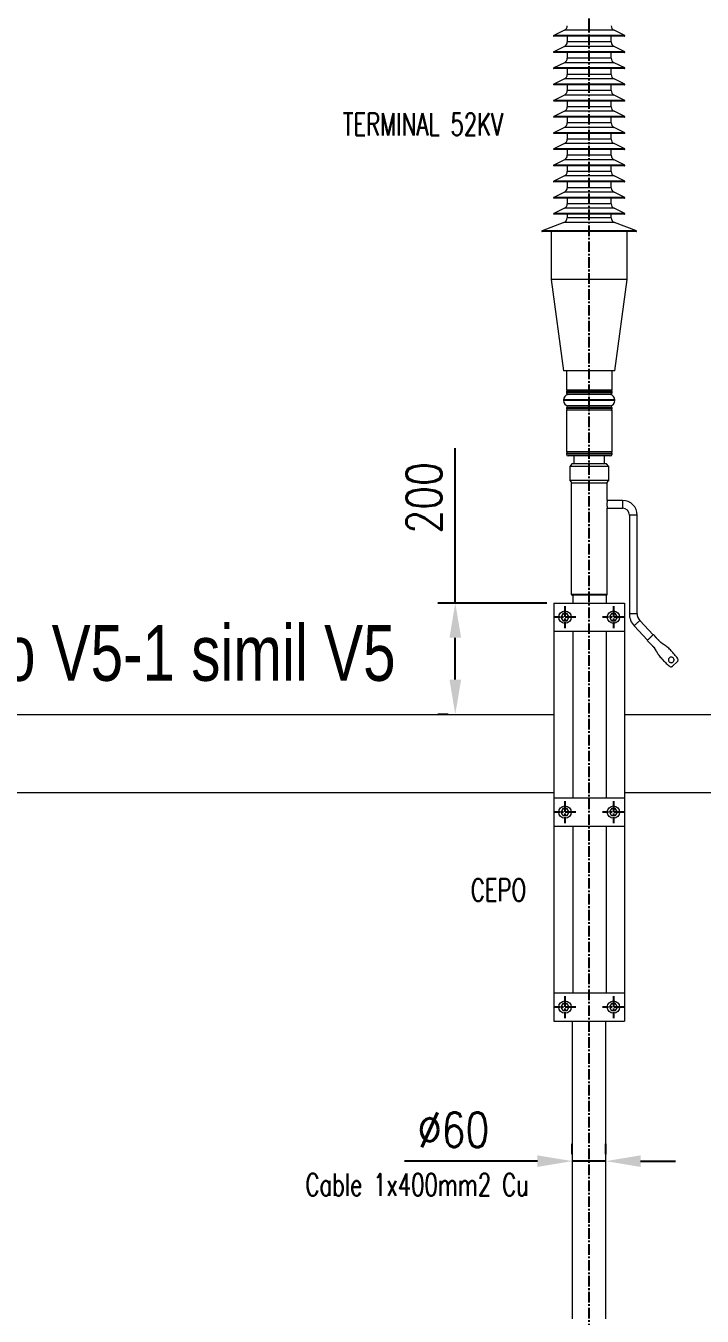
# Model space of a CAD drawing. Header units: millimetres. Extents: x 1587714 to 3094800, y -694377 to -413614.
# Drawn here: x 2025991 to 2027205, y -555875 to -553559 of the extents above; entities that cross this region are included whole.
import ezdxf
from ezdxf.enums import TextEntityAlignment as Align

# ---------------------------------------------------------------- set-up
doc = ezdxf.new("R2010")
doc.units = ezdxf.units.MM
doc.linetypes.add('CENTER2', pattern=[28.575, 19.05, -3.175, 3.175, -3.175])
for name, color, linetype in [('0_EJES', 1, 'CENTER2'), ('M0_EQUIPOS', 7, 'Continuous'), ('M2_PLBULONES', 2, 'Continuous'), ('M_DIM', 1, 'Continuous')]:
    doc.layers.add(name, color=color, linetype=linetype)
doc.styles.add('ARIAL', font='arial.ttf', dxfattribs={"width": 0.8})
doc.styles.add('STYLE-MSF', font='simplex.shx', dxfattribs={"width": 0.8})
doc.dimstyles.new('DIM1-25', dxfattribs={"dimscale": 25, "dimtxt": 2.5, "dimasz": 2.5, "dimexe": 1.25, "dimexo": 0.5, "dimgap": 1, "dimtad": 1, "dimdec": 1, "dimtxsty": 'STYLE-MSF', "dimcen": 2.5, "dimclrd": 8, "dimclre": 8, "dimclrt": 3, "dimaunit": 1, "dimadec": 1, "dimazin": 2, "dimtfac": 1, "dimtdec": 1, "dimtmove": 0, "dimatfit": 3, "dimfxl": 1, "dimlwd": -1, "dimlwe": -1, "dimarcsym": 0})

# ---------------------------------------------------------------- blocks, each defined once
blk = doc.blocks.new('*D60')
at = {"layer": 'Defpoints', "color": 0}
for p in [(2026938.6, -554594.8), (2026761.7, -554794.8), (2026761.7, -554794.8)]:
    blk.add_point(p, dxfattribs=at)
at = {"layer": 'M_DIM', "color": 8}
for p, q in [((2026761.7, -554594.8), (2026761.7, -554316.8)), ((2026926.1, -554594.8), (2026730.5, -554594.8)), ((2026761.7, -554732.3), (2026761.7, -554657.3)), ((2026749.2, -554794.8), (2026730.5, -554794.8))]:
    blk.add_line(p, q, dxfattribs=at)
for points in [[(2026751.3, -554657.3), (2026772.2, -554657.3), (2026761.7, -554594.8)], [(2026751.3, -554732.3), (2026772.2, -554732.3), (2026761.7, -554794.8)]]:
    blk.add_solid(points, dxfattribs=at)
at = {"layer": 'M_DIM', "color": 3, "insert": (2026705.5, -554406.1), "char_height": 62.5, "attachment_point": 5, "rotation": 90, "style": 'STYLE-MSF'}
blk.add_mtext('200', dxfattribs=at)
blk = doc.blocks.new('*D83')
at = {"layer": 'Defpoints', "color": 0}
for p in [(2026971.7, -555596.8), (2026971.7, -555596.8), (2027031.7, -555596.8)]:
    blk.add_point(p, dxfattribs=at)
at = {"layer": 'M_DIM', "color": 8}
for p, q in [((2026971.7, -555584.3), (2026971.7, -555565.5)), ((2027031.7, -555584.3), (2027031.7, -555565.5)), ((2026909.2, -555596.8), (2026670.5, -555596.8)), ((2027031.7, -555596.8), (2026971.7, -555596.8)), ((2027094.2, -555596.8), (2027156.7, -555596.8))]:
    blk.add_line(p, q, dxfattribs=at)
for points in [[(2026909.2, -555586.4), (2026909.2, -555607.2), (2026971.7, -555596.8)], [(2027094.2, -555586.4), (2027094.2, -555607.2), (2027031.7, -555596.8)]]:
    blk.add_solid(points, dxfattribs=at)
at = {"layer": 'M_DIM', "color": 3, "insert": (2026758.6, -555540.5), "char_height": 62.5, "attachment_point": 5, "style": 'STYLE-MSF'}
blk.add_mtext('%%c60', dxfattribs=at)

msp = doc.modelspace()

# ---------------------------------------------------------------- linework, layer by layer
at = {"layer": '0_EJES'}
for p, q in [((2027002.082, -561136.8825), (2027002.082, -551102.9118)), ((2026958.5818, -554600.5555), (2026958.5818, -554639.8889)), ((2027045.5818, -554600.5555), (2027045.5818, -554639.8889)), ((2026978.2485, -554620.2222), (2026938.9151, -554620.2222)), ((2027065.2485, -554620.2222), (2027025.9151, -554620.2222)), ((2026958.5818, -554950.5555), (2026958.5818, -554989.8889)), ((2027045.5818, -554950.5555), (2027045.5818, -554989.8889)), ((2026978.2485, -554970.2222), (2026938.9151, -554970.2222)), ((2027065.2485, -554970.2222), (2027025.9151, -554970.2222)), ((2026958.5818, -555300.5555), (2026958.5818, -555339.8889)), ((2027045.5818, -555300.5555), (2027045.5818, -555339.8889)), ((2026978.2485, -555320.2222), (2026938.9151, -555320.2222)), ((2027065.2485, -555320.2222), (2027025.9151, -555320.2222))]:
    msp.add_line(p, q, dxfattribs=at)
at = {"layer": 'M0_EQUIPOS', "color": 221, "linetype": 'Continuous', "lineweight": 15}
for p, q in [((2026957.5919, -553566.6306), (2026938.4659, -553576.15)), ((2027065.6975, -553576.15), (2026938.4659, -553576.15)), ((2027046.5716, -553566.6306), (2026957.5919, -553566.6306)), ((2027065.6975, -553576.15), (2027046.5716, -553566.6306)), ((2026957.5919, -553595.6903), (2026938.4659, -553605.2096)), ((2027065.4081, -553577.3819), (2026938.7554, -553577.3819)), ((2027046.5716, -553595.6903), (2026957.5919, -553595.6903)), ((2026962.582, -553577.3819), (2026962.582, -553587.6331)), ((2027041.582, -553587.6331), (2026962.582, -553587.6331)), ((2027041.582, -553587.6331), (2027041.582, -553577.3819)), ((2027065.6975, -553605.2096), (2027046.5716, -553595.6903)), ((2027065.6975, -553605.2096), (2026938.4659, -553605.2096)), ((2027065.4081, -553606.4415), (2026938.7554, -553606.4415)), ((2026962.582, -553606.4415), (2026962.582, -553616.6927)), ((2027041.582, -553616.6927), (2026962.582, -553616.6927)), ((2027041.582, -553616.6927), (2027041.582, -553606.4415)), ((2026957.5919, -553624.7499), (2026938.4659, -553634.2693)), ((2027065.6975, -553634.2693), (2026938.4659, -553634.2693)), ((2027065.4081, -553635.5012), (2026938.7554, -553635.5012)), ((2027046.5716, -553624.7499), (2026957.5919, -553624.7499)), ((2026962.582, -553635.5012), (2026962.582, -553645.7524)), ((2027041.582, -553645.7524), (2026962.582, -553645.7524)), ((2027041.582, -553645.7524), (2027041.582, -553635.5012)), ((2027065.6975, -553634.2693), (2027046.5716, -553624.7499)), ((2026957.5919, -553653.8096), (2026938.4659, -553663.329)), ((2027065.6975, -553663.329), (2026938.4659, -553663.329)), ((2027065.4081, -553664.5609), (2026938.7554, -553664.5609)), ((2027046.5716, -553653.8096), (2026957.5919, -553653.8096)), ((2026962.582, -553664.5609), (2026962.582, -553674.8121)), ((2027041.582, -553674.8121), (2027041.582, -553664.5609)), ((2027065.6975, -553663.329), (2027046.5716, -553653.8096)), ((2026957.5919, -553682.8693), (2026938.4659, -553692.3886)), ((2027065.6975, -553692.3886), (2026938.4659, -553692.3886)), ((2027046.5716, -553682.8693), (2026957.5919, -553682.8693)), ((2027041.582, -553674.8121), (2026962.582, -553674.8121)), ((2027065.6975, -553692.3886), (2027046.5716, -553682.8693)), ((2026957.5919, -553711.9289), (2026938.4659, -553721.4483)), ((2027065.4081, -553693.6206), (2026938.7554, -553693.6206)), ((2027046.5716, -553711.9289), (2026957.5919, -553711.9289)), ((2026962.582, -553693.6206), (2026962.582, -553703.8718)), ((2027041.582, -553703.8718), (2026962.582, -553703.8718)), ((2027041.582, -553703.8718), (2027041.582, -553693.6206)), ((2027065.6975, -553721.4483), (2027046.5716, -553711.9289)), ((2027065.6975, -553721.4483), (2026938.4659, -553721.4483)), ((2027065.4081, -553722.6802), (2026938.7554, -553722.6802)), ((2026962.582, -553722.6802), (2026962.582, -553732.9314)), ((2027041.582, -553732.9314), (2026962.582, -553732.9314)), ((2027041.582, -553732.9314), (2027041.582, -553722.6802)), ((2026957.5919, -553740.9886), (2026938.4659, -553750.508)), ((2027065.6975, -553750.508), (2026938.4659, -553750.508)), ((2027065.4081, -553751.7399), (2026938.7554, -553751.7399)), ((2027046.5716, -553740.9886), (2026957.5919, -553740.9886)), ((2026962.582, -553751.7399), (2026962.582, -553761.9911)), ((2027041.582, -553761.9911), (2026962.582, -553761.9911)), ((2027041.582, -553761.9911), (2027041.582, -553751.7399)), ((2027065.6975, -553750.508), (2027046.5716, -553740.9886)), ((2026957.5919, -553770.0483), (2026938.4659, -553779.5677)), ((2027065.6975, -553779.5677), (2026938.4659, -553779.5677)), ((2027065.4081, -553780.7996), (2026938.7554, -553780.7996)), ((2027046.5716, -553770.0483), (2026957.5919, -553770.0483)), ((2026962.582, -553780.7996), (2026962.582, -553791.0508)), ((2027041.582, -553791.0508), (2027041.582, -553780.7996)), ((2027065.6975, -553779.5677), (2027046.5716, -553770.0483)), ((2026957.5919, -553799.108), (2026938.4659, -553808.6273)), ((2027046.5716, -553799.108), (2026957.5919, -553799.108)), ((2027041.582, -553791.0508), (2026962.582, -553791.0508)), ((2027065.6975, -553808.6273), (2027046.5716, -553799.108)), ((2027065.6975, -553808.6273), (2026938.4659, -553808.6273)), ((2026957.5919, -553828.1676), (2026938.4659, -553837.687)), ((2027065.4081, -553809.8592), (2026938.7554, -553809.8592)), ((2027046.5716, -553828.1676), (2026957.5919, -553828.1676)), ((2026962.582, -553809.8592), (2026962.582, -553820.1104)), ((2027041.582, -553820.1104), (2026962.582, -553820.1104)), ((2027041.582, -553820.1104), (2027041.582, -553809.8592)), ((2027065.6975, -553837.687), (2027046.5716, -553828.1676)), ((2027065.6975, -553837.687), (2026938.4659, -553837.687)), ((2027065.4081, -553838.9189), (2026938.7554, -553838.9189)), ((2026962.582, -553838.9189), (2026962.582, -553849.1701)), ((2027041.582, -553849.1701), (2026962.582, -553849.1701)), ((2027041.582, -553849.1701), (2027041.582, -553838.9189)), ((2026957.5919, -553857.2273), (2026938.4659, -553866.7467)), ((2027065.6975, -553866.7467), (2026938.4659, -553866.7467)), ((2027065.4081, -553867.9786), (2026938.7554, -553867.9786)), ((2027046.5716, -553857.2273), (2026957.5919, -553857.2273)), ((2026962.582, -553867.9786), (2026962.582, -553878.0604)), ((2027041.582, -553878.0604), (2026962.582, -553878.0604)), ((2027041.582, -553878.0604), (2027041.582, -553867.9786)), ((2027065.6975, -553866.7467), (2027046.5716, -553857.2273)), ((2026957.5919, -553886.1176), (2026938.4645, -553895.6377)), ((2027065.6994, -553895.6377), (2026938.4645, -553895.6377)), ((2027065.4095, -553896.8696), (2026938.7539, -553896.8696)), ((2027046.5716, -553886.1176), (2026957.5919, -553886.1176)), ((2026962.5805, -553896.8696), (2026962.5805, -553903.2955)), ((2027041.5834, -553903.2955), (2027041.5834, -553896.8696)), ((2027065.6994, -553895.6377), (2027046.5716, -553886.1176)), ((2026956.7636, -553911.7137), (2026917.4913, -553926.5642)), ((2027047.3998, -553911.7137), (2026956.7636, -553911.7137)), ((2027041.5834, -553903.2955), (2026962.5805, -553903.2955)), ((2027086.6722, -553926.5642), (2027047.3998, -553911.7137)), ((2027086.6722, -553926.5642), (2026917.4913, -553926.5642)), ((2027086.4423, -553927.8222), (2026917.7211, -553927.8222)), ((2026934.0819, -553927.8222), (2026934.0819, -554013.8222)), ((2027070.082, -554013.8222), (2027070.082, -553927.8222)), ((2026934.0819, -554013.8222), (2026956.0817, -554177.8222)), ((2027070.082, -554013.8222), (2026934.0819, -554013.8222)), ((2027048.0817, -554177.8222), (2027070.082, -554013.8222)), ((2027048.0817, -554177.8222), (2026956.0817, -554177.8222)), ((2026961.0818, -554177.8222), (2026961.0818, -554212.8222)), ((2027043.0816, -554212.8222), (2027043.0816, -554177.8222)), ((2027043.0816, -554212.8222), (2026961.0818, -554212.8222)), ((2026961.0818, -554215.8222), (2026961.0818, -554217.3222)), ((2027043.0816, -554215.8222), (2026961.0818, -554215.8222)), ((2027043.0816, -554217.3222), (2026961.0818, -554217.3222)), ((2027041.1418, -554213.0157), (2026963.0216, -554213.0157)), ((2027040.0818, -554220.3222), (2026964.0816, -554220.3222)), ((2027040.0618, -554220.5202), (2026964.1016, -554220.5202)), ((2027043.0816, -554217.3222), (2027043.0816, -554215.8222)), ((2026956.0817, -554230.3222), (2026956.0817, -554231.3222)), ((2027048.0817, -554230.3222), (2026956.0817, -554230.3222)), ((2027048.0817, -554231.3222), (2026956.0817, -554231.3222)), ((2026961.0818, -554244.3222), (2026961.0818, -554245.8222)), ((2027043.0816, -554244.3222), (2026961.0818, -554244.3222)), ((2027043.0816, -554245.8222), (2026961.0818, -554245.8222)), ((2027041.1418, -554248.6286), (2026963.0216, -554248.6286)), ((2027040.0818, -554241.3222), (2026964.0816, -554241.3222)), ((2027040.0618, -554241.1242), (2026964.1016, -554241.1242)), ((2027043.0816, -554245.8222), (2027043.0816, -554244.3222)), ((2027048.0817, -554231.3222), (2027048.0817, -554230.3222)), ((2026961.0818, -554248.8222), (2026961.0818, -554323.3222)), ((2027043.0816, -554248.8222), (2026961.0818, -554248.8222)), ((2027043.0816, -554323.3222), (2027043.0816, -554248.8222)), ((2027043.0816, -554323.3222), (2026961.0818, -554323.3222)), ((2026961.0818, -554326.3222), (2026961.0818, -554327.8222)), ((2027043.0816, -554326.3222), (2026961.0818, -554326.3222)), ((2027043.0816, -554327.8222), (2026961.0818, -554327.8222)), ((2027041.1418, -554323.5158), (2026963.0216, -554323.5158)), ((2027040.0818, -554330.8222), (2026964.0816, -554330.8222)), ((2026974.582, -554330.8222), (2026974.582, -554344.8222)), ((2027029.5819, -554344.8222), (2027029.5819, -554330.8222)), ((2027043.0816, -554327.8222), (2027043.0816, -554326.3222)), ((2026970.8103, -554344.8222), (2026967.0819, -554349.8222)), ((2026967.0819, -554349.8222), (2026967.0819, -554374.8222)), ((2027037.082, -554349.8222), (2026967.0819, -554349.8222)), ((2027033.3536, -554344.8222), (2026970.8103, -554344.8222)), ((2027037.082, -554349.8222), (2027033.3536, -554344.8222)), ((2027037.082, -554374.8222), (2027037.082, -554349.8222)), ((2026967.0819, -554374.8222), (2026970.8103, -554379.8222)), ((2027037.082, -554374.8222), (2026967.0819, -554374.8222)), ((2026969.5819, -554379.8222), (2026969.5819, -554578.8222)), ((2027034.582, -554379.8222), (2026969.5819, -554379.8222)), ((2027033.3536, -554379.8222), (2027037.082, -554374.8222)), ((2027034.582, -554410.8496), (2027034.582, -554379.8222)), ((2027062.0817, -554410.8222), (2027034.5763, -554410.8222)), ((2027062.0817, -554410.8222), (2027062.0817, -554424.8222)), ((2027034.5639, -554424.8222), (2027062.0817, -554424.8222)), ((2027034.582, -554578.8222), (2027034.582, -554424.7375)), ((2027074.0817, -554436.8222), (2027074.0817, -554613.9744)), ((2027088.0817, -554436.8222), (2027074.0817, -554436.8222)), ((2027088.0817, -554613.9744), (2027088.0817, -554436.8222)), ((2026969.5819, -554578.8222), (2027002.0817, -554578.8222)), ((2027002.0817, -554580.8222), (2026971.5818, -554580.8222)), ((2027002.0817, -554578.8222), (2027034.582, -554578.8222)), ((2027032.5235, -554580.8222), (2027002.0817, -554580.8222)), ((2027088.0817, -554613.9744), (2027074.0817, -554613.9744)), ((2027082.6786, -554635.7984), (2027106.6521, -554661.5071)), ((2027116.8912, -554651.9591), (2027092.9173, -554626.2504)), ((2027159.9587, -554700.6744), (2027152.2449, -554707.8678))]:
    msp.add_line(p, q, dxfattribs=at)
at = {"layer": 'M0_EQUIPOS', "linetype": 'Continuous', "lineweight": 15}
for p, q in [((2026938.5818, -554594.8222), (2026938.5818, -554645.6222)), ((2026938.5818, -554594.8222), (2027065.5816, -554594.8222)), ((2027065.5816, -554594.8222), (2027065.5816, -554645.6222)), ((2026938.5818, -554645.6222), (2027065.5816, -554645.6222)), ((2026938.5818, -554645.6222), (2026938.5818, -554944.8222)), ((2027065.5816, -554645.6222), (2027065.5816, -554944.8222)), ((2025104.0823, -554794.822), (2026938.5821, -554794.822)), ((2027065.5816, -554794.8222), (2027938.5818, -554794.8222)), ((2025104.0823, -554934.822), (2026938.5821, -554934.822)), ((2027065.5816, -554934.8221), (2027938.5818, -554934.8221)), ((2026938.5818, -554944.8222), (2026938.5818, -554995.6222)), ((2026938.5818, -554944.8222), (2027065.5816, -554944.8222)), ((2027065.5816, -554944.8222), (2027065.5816, -554995.6222)), ((2026938.5818, -554995.6222), (2027065.5816, -554995.6222)), ((2026938.5818, -554995.6222), (2026938.5818, -555294.8222)), ((2027065.5816, -554995.6222), (2027065.5816, -555294.8222)), ((2026938.5818, -555294.8222), (2026938.5818, -555345.6222)), ((2026938.5818, -555294.8222), (2027065.5816, -555294.8222)), ((2027065.5816, -555294.8222), (2027065.5816, -555345.6222)), ((2026938.5818, -555345.6222), (2027065.5816, -555345.6222))]:
    msp.add_line(p, q, dxfattribs=at)
at = {"layer": 'M0_EQUIPOS', "color": 160, "linetype": 'Continuous', "lineweight": 15}
for p, q in [((2026972.9079, -554580.8222), (2026972.9079, -554594.8222)), ((2027032.9078, -554594.8222), (2027032.9078, -554580.7955)), ((2026972.9079, -554645.6222), (2026972.9079, -554944.8222)), ((2027032.9078, -554944.8222), (2027032.9078, -554645.6222)), ((2026972.9079, -554995.6222), (2026972.9079, -555294.8222)), ((2027032.9078, -555294.8222), (2027032.9078, -554995.6222)), ((2026971.6801, -555345.6222), (2026971.6801, -555879.8221)), ((2027031.6801, -555879.8221), (2027031.6801, -555345.6222))]:
    msp.add_line(p, q, dxfattribs=at)
at = {"layer": 'M0_EQUIPOS', "color": 221, "linetype": 'Continuous', "lineweight": 15, "flags": 128}
msp.add_lwpolyline([(2027092.9173, -554626.2504), (2027092.789, -554626.3701), (2027092.4104, -554626.7232), (2027091.8005, -554627.2919), (2027090.9899, -554628.0479), (2027090.0191, -554628.953), (2027088.9371, -554629.9621), (2027087.798, -554631.0244), (2027086.6588, -554632.0867), (2027085.5769, -554633.0957), (2027084.606, -554634.001), (2027083.7954, -554634.7569), (2027083.1855, -554635.3256), (2027082.8069, -554635.6787), (2027082.6786, -554635.7984), (2027082.6786, -554635.7984)], dxfattribs=at)
at = {"layer": 'M0_EQUIPOS', "color": 221, "linetype": 'Continuous', "lineweight": 15}
for centre, radius, start, end in [((2026938.7556, -553576.7319), 0.65, 116.4602921, 270), ((2026953.5818, -553558.5734), 9, 296.4602921, 0), ((2027050.5818, -553558.5734), 9, 180, 243.5397079), ((2027065.4081, -553576.7319), 0.65, 270, 63.5397079), ((2026953.5818, -553587.6331), 9, 296.4602921, 0), ((2027050.5818, -553587.6331), 9, 180, 243.5397079), ((2026938.7556, -553605.7915), 0.65, 116.4602921, 270), ((2026953.5818, -553616.6927), 9, 296.4602921, 0), ((2027050.5818, -553616.6927), 9, 180, 243.5397079), ((2027065.4081, -553605.7915), 0.65, 270, 63.5397079), ((2026938.7556, -553634.8512), 0.65, 116.4602921, 270), ((2026953.5818, -553645.7524), 9, 296.4602921, 0), ((2027050.5818, -553645.7524), 9, 180, 243.5397079), ((2027065.4081, -553634.8512), 0.65, 270, 63.5397079), ((2026938.7556, -553663.9109), 0.65, 116.4602921, 270), ((2027065.4081, -553663.9109), 0.65, 270, 63.5397079), ((2026938.7556, -553692.9706), 0.65, 116.4602921, 270), ((2026953.5818, -553674.8121), 9, 296.4602921, 0), ((2027050.5818, -553674.8121), 9, 180, 243.5397079), ((2027065.4081, -553692.9706), 0.65, 270, 63.5397079), ((2026953.5818, -553703.8718), 9, 296.4602921, 0), ((2027050.5818, -553703.8718), 9, 180, 243.5397079), ((2026938.7556, -553722.0302), 0.65, 116.4602921, 270), ((2026953.5818, -553732.9314), 9, 296.4602921, 0), ((2027050.5818, -553732.9314), 9, 180, 243.5397079), ((2027065.4081, -553722.0302), 0.65, 270, 63.5397079), ((2026938.7556, -553751.0899), 0.65, 116.4602921, 270), ((2026953.5818, -553761.9911), 9, 296.4602921, 0), ((2027050.5818, -553761.9911), 9, 180, 243.5397079), ((2027065.4081, -553751.0899), 0.65, 270, 63.5397079), ((2026938.7556, -553780.1496), 0.65, 116.4602921, 270), ((2027065.4081, -553780.1496), 0.65, 270, 63.5397079), ((2026953.5818, -553791.0508), 9, 296.4602921, 0), ((2027050.5818, -553791.0508), 9, 180, 243.5397079), ((2026938.7556, -553809.2092), 0.65, 116.4602921, 270), ((2026953.5818, -553820.1104), 9, 296.4602921, 0), ((2027050.5818, -553820.1104), 9, 180, 243.5397079), ((2027065.4081, -553809.2092), 0.65, 270, 63.5397079), ((2026938.7556, -553838.2689), 0.65, 116.4602921, 270), ((2026953.5818, -553849.1701), 9, 296.4602921, 0), ((2027050.5818, -553849.1701), 9, 180, 243.5397079), ((2027065.4081, -553838.2689), 0.65, 270, 63.5397079), ((2026938.7556, -553867.3286), 0.65, 116.4602921, 270), ((2026953.5818, -553878.0604), 9, 296.4602921, 0), ((2027050.5818, -553878.0604), 9, 180, 243.5397079), ((2027065.4081, -553867.3286), 0.65, 270, 63.5397079), ((2026938.754, -553896.2196), 0.65, 116.4602921, 270), ((2027065.4096, -553896.2196), 0.65, 270, 63.5397079), ((2026953.5803, -553903.2955), 9, 290.7137157, 0), ((2027050.5833, -553903.2955), 9, 180, 249.2862843), ((2026917.7212, -553927.1722), 0.65, 110.7137157, 270), ((2027086.4424, -553927.1722), 0.65, 270, 69.2862843), ((2026966.0818, -554230.3222), 10, 101.4211863, 180), ((2026964.0818, -554215.8222), 3, 110.6935413, 180), ((2026964.0818, -554217.3222), 3, 180, 270), ((2026962.9864, -554212.9222), 0.1, 290.6935413, 90), ((2026964.0818, -554220.4222), 0.1, 281.4211863, 90.0000007), ((2027040.0818, -554220.4222), 0.1, 89.9999993, 258.5788137), ((2027038.0818, -554230.3222), 10, 0, 78.5788137), ((2027040.0818, -554217.3222), 3, 270, 0), ((2027041.1773, -554212.9222), 0.1, 90, 249.3064587), ((2027040.0818, -554215.8222), 3, 0, 69.3064587), ((2026966.0818, -554231.3222), 10, 180, 258.5788137), ((2026964.0818, -554244.3222), 3, 90, 180), ((2026964.0818, -554245.8222), 3, 180, 249.3064587), ((2026962.9864, -554248.7222), 0.1, 270, 69.3064595), ((2026964.0818, -554241.2222), 0.1, 269.9999993, 78.5788134), ((2027040.0818, -554241.2222), 0.1, 101.4211866, 270.0000007), ((2027038.0818, -554231.3222), 10, 281.4211863, 0), ((2027040.0818, -554244.3222), 3, 0, 90), ((2027041.1773, -554248.7222), 0.1, 110.6935405, 270), ((2027040.0818, -554245.8222), 3, 290.6935413, 0), ((2026964.0818, -554326.3222), 3, 110.6935413, 180), ((2026964.0818, -554327.8222), 3, 180, 270), ((2026962.9864, -554323.4222), 0.1, 290.6935413, 90), ((2027040.0818, -554327.8222), 3, 270, 0), ((2027041.1773, -554323.4222), 0.1, 90, 249.3064587), ((2027040.0818, -554326.3222), 3, 0, 69.3064587), ((2027062.0818, -554436.8222), 26, 0, 90), ((2027062.0818, -554436.8222), 12, 0, 90), ((2026971.5818, -554578.8222), 2, 180, 270), ((2027032.5818, -554578.8222), 2, 275.3219576, 0), ((2027106.0818, -554613.9744), 32, 180, 223), ((2027106.0818, -554613.9744), 18, 180, 223), ((2027061.4956, -554614.5016), 65.1746, 312.9718204, 313.1083251), ((2027137.661, -554672.9399), 29.5095, 132.7691734, 133.0713349)]:
    msp.add_arc(centre, radius, start, end, dxfattribs=at)
for points, knots in [([(2027034.5763, -554410.8496), (2027034.5645, -554410.9024), (2027034.54, -554411.0122), (2027034.3193, -554412.1055), (2027034.0552, -554413.7966), (2027033.8535, -554415.8146), (2027033.8295, -554417.2154), (2027033.819, -554417.8222)], [0, 0, 0, 0, 0.194168572, 0.404139175, 0.618010088, 0.834530857, 1, 1, 1, 1]), ([(2027033.819, -554417.8222), (2027033.836, -554418.5987), (2027033.8699, -554420.1513), (2027034.1088, -554422.2316), (2027034.3694, -554423.8097), (2027034.5614, -554424.7279), (2027034.5632, -554424.7348), (2027034.5639, -554424.7375)], [0, 0, 0, 0, 0.211432449, 0.422741375, 0.637155906, 0.853710965, 1, 1, 1, 1]), ([(2027105.9211, -554662.1891), (2027107.4362, -554663.5994), (2027110.4615, -554666.4153), (2027114.7917, -554670.7913), (2027118.7421, -554675.4135), (2027121.9007, -554680.4878), (2027123.9368, -554683.8628), (2027124.9522, -554685.5459)], [0, 0, 0, 0, 0.204939377, 0.409206316, 0.609556983, 0.805290155, 1, 1, 1, 1]), ([(2027117.5087, -554651.3831), (2027117.3166, -554651.5624), (2027116.9326, -554651.9208), (2027115.5983, -554653.1647), (2027113.881, -554654.766), (2027111.9124, -554656.602), (2027109.9323, -554658.4482), (2027108.1598, -554660.1016), (2027106.7934, -554661.3755), (2027106.2106, -554661.9182), (2027106.0539, -554662.0651), (2027106.0346, -554662.0831)], [0, 0, 0, 0, 0.122860424, 0.245549797, 0.368469497, 0.49148982, 0.614033982, 0.736836904, 0.859685722, 0.982769341, 1, 1, 1, 1]), ([(2027106.0346, -554662.0831), (2027107.7243, -554663.6509), (2027111.0934, -554666.7766), (2027115.883, -554671.6552), (2027120.0703, -554676.9614), (2027123.2371, -554682.8031), (2027127.1207, -554689.0513), (2027132.4203, -554695.2947), (2027138.7801, -554701.6416), (2027143.1871, -554705.7716), (2027145.398, -554707.8435)], [0, 0, 0, 0, 0.113976498, 0.22724915, 0.337883343, 0.446676981, 0.555725655, 0.70135034, 0.850176478, 1, 1, 1, 1]), ([(2027160.4122, -554693.8429), (2027158.5862, -554691.5998), (2027154.9443, -554687.1262), (2027149.3364, -554680.6232), (2027143.348, -554674.6172), (2027137.0791, -554670.0565), (2027131.0884, -554666.2042), (2027126.2086, -554661.6964), (2027121.761, -554656.6624), (2027118.9289, -554653.1462), (2027117.5087, -554651.3831)], [0, 0, 0, 0, 0.143018287, 0.285244562, 0.424656633, 0.561068376, 0.667953884, 0.776748703, 0.88805701, 1, 1, 1, 1]), ([(2027139.5949, -554671.8911), (2027137.9866, -554670.7609), (2027134.7617, -554668.4946), (2027129.9204, -554664.9894), (2027125.585, -554660.7263), (2027121.5216, -554656.1015), (2027118.9238, -554652.887), (2027117.6227, -554651.2771)], [0, 0, 0, 0, 0.194712981, 0.390441376, 0.590791302, 0.795054989, 1, 1, 1, 1]), ([(2027144.2817, -554696.9576), (2027144.3491, -554696.3327), (2027144.478, -554695.1384), (2027145.4369, -554693.6218), (2027146.7097, -554692.5734), (2027148.1945, -554691.994), (2027149.8148, -554691.8931), (2027151.4595, -554692.3456), (2027152.8855, -554693.3501), (2027153.8834, -554694.7671), (2027154.3491, -554696.4182), (2027154.2415, -554698.1253), (2027153.5759, -554699.7013), (2027152.4263, -554700.967), (2027150.9245, -554701.7809), (2027149.2383, -554702.0528), (2027147.5571, -554701.7521), (2027146.0688, -554700.9131), (2027144.9541, -554699.636), (2027144.3661, -554698.245), (2027144.3059, -554697.327), (2027144.2817, -554696.9576)], [0, 0, 0, 0, 0.060573858, 0.115773366, 0.166504768, 0.214795172, 0.266852925, 0.322294389, 0.377646186, 0.431526445, 0.484801713, 0.538081952, 0.59135542, 0.644556998, 0.697697153, 0.75085304, 0.804094323, 0.857394009, 0.910646048, 0.964045027, 1, 1, 1, 1]), ([(2027145.398, -554707.8435), (2027145.9134, -554708.2322), (2027146.8806, -554708.9616), (2027148.658, -554709.2984), (2027150.3423, -554709.0765), (2027151.5404, -554708.4804), (2027152.1036, -554707.9907), (2027152.2449, -554707.8678)], [0, 0, 0, 0, 0.254904019, 0.478368947, 0.701847791, 0.925196148, 1, 1, 1, 1]), ([(2027159.9587, -554700.6744), (2027160.3789, -554700.1844), (2027161.1678, -554699.2646), (2027161.6153, -554697.5115), (2027161.4987, -554695.8168), (2027160.9792, -554694.5843), (2027160.5259, -554693.9916), (2027160.4122, -554693.8429)], [0, 0, 0, 0, 0.2548565889, 0.4783839199, 0.7018432065, 0.9251834394, 1, 1, 1, 1])]:
    msp.add_open_spline(points, degree=3, knots=knots, dxfattribs=at)
at = {"layer": 'M2_PLBULONES', "linetype": 'Continuous', "lineweight": 15}
for p, q in [((2026954.9158, -554613.8722), (2026953.0824, -554617.0472)), ((2026965.9141, -554620.2222), (2026964.0811, -554617.0472)), ((2027041.9157, -554613.8722), (2027040.0828, -554617.0472)), ((2027052.914, -554620.2222), (2027051.081, -554617.0472)), ((2026951.2494, -554620.2222), (2026953.0824, -554623.3972)), ((2026962.2482, -554626.5722), (2026964.0811, -554623.3972)), ((2027038.2493, -554620.2222), (2027040.0828, -554623.3972)), ((2027049.2481, -554626.5722), (2027051.081, -554623.3972)), ((2026954.9158, -554963.8722), (2026953.0824, -554967.0472)), ((2027041.9157, -554963.8722), (2027040.0828, -554967.0472)), ((2026951.2494, -554970.2222), (2026953.0824, -554973.3972)), ((2026962.2482, -554976.5722), (2026964.0811, -554973.3972)), ((2026965.9141, -554970.2222), (2026964.0811, -554967.0472)), ((2027038.2493, -554970.2222), (2027040.0828, -554973.3972)), ((2027049.2481, -554976.5722), (2027051.081, -554973.3972)), ((2027052.914, -554970.2222), (2027051.081, -554967.0472)), ((2026954.9158, -555313.8722), (2026953.0824, -555317.0472)), ((2027041.9157, -555313.8722), (2027040.0828, -555317.0472)), ((2026951.2494, -555320.2222), (2026953.0824, -555323.3972)), ((2026962.2482, -555326.5722), (2026964.0811, -555323.3972)), ((2026965.9141, -555320.2222), (2026964.0811, -555317.0472)), ((2027038.2493, -555320.2222), (2027040.0828, -555323.3972)), ((2027049.2481, -555326.5722), (2027051.081, -555323.3972)), ((2027052.914, -555320.2222), (2027051.081, -555317.0472))]:
    msp.add_line(p, q, dxfattribs=at)
for centre in [(2026958.5818, -554620.2222), (2027045.5818, -554620.2222), (2026958.5818, -554970.2222), (2027045.5818, -554970.2222), (2026958.5818, -555320.2222), (2027045.5818, -555320.2222)]:
    msp.add_circle(centre, 11.1125, dxfattribs=at)
for centre, start, end in [((2026958.5818, -554620.2222), 150, 210), ((2026958.5818, -554620.2222), 90, 150), ((2026958.5818, -554620.2222), 30, 90), ((2026958.5818, -554620.2222), 330, 30), ((2027045.5818, -554620.2222), 150, 210), ((2027045.5818, -554620.2222), 90, 150), ((2027045.5818, -554620.2222), 30, 90), ((2027045.5818, -554620.2222), 330, 30), ((2026958.5818, -554620.2222), 210, 270), ((2026958.5818, -554620.2222), 270, 330), ((2027045.5818, -554620.2222), 210, 270), ((2027045.5818, -554620.2222), 270, 330), ((2026958.5818, -554970.2222), 90, 150), ((2026958.5818, -554970.2222), 30, 90), ((2027045.5818, -554970.2222), 90, 150), ((2027045.5818, -554970.2222), 30, 90), ((2026958.5818, -554970.2222), 150, 210), ((2026958.5818, -554970.2222), 210, 270), ((2026958.5818, -554970.2222), 270, 330), ((2026958.5818, -554970.2222), 330, 30), ((2027045.5818, -554970.2222), 150, 210), ((2027045.5818, -554970.2222), 210, 270), ((2027045.5818, -554970.2222), 270, 330), ((2027045.5818, -554970.2222), 330, 30), ((2026958.5818, -555320.2222), 90, 150), ((2026958.5818, -555320.2222), 30, 90), ((2027045.5818, -555320.2222), 90, 150), ((2027045.5818, -555320.2222), 30, 90), ((2026958.5818, -555320.2222), 150, 210), ((2026958.5818, -555320.2222), 210, 270), ((2026958.5818, -555320.2222), 270, 330), ((2026958.5818, -555320.2222), 330, 30), ((2027045.5818, -555320.2222), 150, 210), ((2027045.5818, -555320.2222), 210, 270), ((2027045.5818, -555320.2222), 270, 330), ((2027045.5818, -555320.2222), 330, 30)]:
    msp.add_arc(centre, 6.35, start, end, dxfattribs=at)
for points, knots in [([(2026953.0824, -554617.0472), (2026953.039, -554617.1225), (2026952.4205, -554618.1949), (2026951.8137, -554619.2454), (2026951.2494, -554620.2222)], [0, 0, 0, 0, 0.070191214, 1, 1, 1, 1]), ([(2026958.5818, -554613.8722), (2026958.2942, -554613.8722), (2026957.0537, -554613.8722), (2026955.8446, -554613.8722), (2026954.9158, -554613.8722)], [0, 0, 0, 0, 0.2318664923, 1, 1, 1, 1]), ([(2026962.2482, -554613.8722), (2026961.9963, -554613.8722), (2026960.8025, -554613.8722), (2026959.5612, -554613.8722), (2026958.5818, -554613.8722)], [0, 0, 0, 0, 0.210972321, 1, 1, 1, 1]), ([(2026964.0811, -554617.0472), (2026964.0377, -554616.9719), (2026963.4193, -554615.8995), (2026962.8124, -554614.849), (2026962.2482, -554613.8722)], [0, 0, 0, 0, 0.070192177, 1, 1, 1, 1]), ([(2027040.0828, -554617.0472), (2027040.0392, -554617.1225), (2027039.4189, -554618.194), (2027038.8128, -554619.245), (2027038.2493, -554620.2222)], [0, 0, 0, 0, 0.070250951, 1, 1, 1, 1]), ([(2027045.5817, -554613.8722), (2027045.294, -554613.8722), (2027044.0536, -554613.8722), (2027042.8445, -554613.8722), (2027041.9157, -554613.8722)], [0, 0, 0, 0, 0.2318664923, 1, 1, 1, 1]), ([(2027049.2481, -554613.8722), (2027048.9962, -554613.8722), (2027047.8024, -554613.8722), (2027046.5611, -554613.8722), (2027045.5817, -554613.8722)], [0, 0, 0, 0, 0.210972321, 1, 1, 1, 1]), ([(2027051.081, -554617.0472), (2027051.0376, -554616.9719), (2027050.4192, -554615.8995), (2027049.8123, -554614.849), (2027049.2481, -554613.8722)], [0, 0, 0, 0, 0.070192177, 1, 1, 1, 1]), ([(2026953.0824, -554623.3972), (2026953.126, -554623.4725), (2026953.7461, -554624.544), (2026954.3523, -554625.595), (2026954.9158, -554626.5722)], [0, 0, 0, 0, 0.0702648318, 1, 1, 1, 1]), ([(2026954.9158, -554626.5722), (2026955.8446, -554626.5722), (2026957.0537, -554626.5722), (2026958.2942, -554626.5722), (2026958.5818, -554626.5722)], [0, 0, 0, 0, 0.7681335077, 1, 1, 1, 1]), ([(2026958.5818, -554626.5722), (2026959.5612, -554626.5722), (2026960.8025, -554626.5722), (2026961.9963, -554626.5722), (2026962.2482, -554626.5722)], [0, 0, 0, 0, 0.789027679, 1, 1, 1, 1]), ([(2026964.0811, -554623.3972), (2026964.1245, -554623.3219), (2026964.743, -554622.2494), (2026965.3498, -554621.199), (2026965.9141, -554620.2222)], [0, 0, 0, 0, 0.070192177, 1, 1, 1, 1]), ([(2027040.0828, -554623.3972), (2027040.1262, -554623.4725), (2027040.7445, -554624.545), (2027041.3514, -554625.5955), (2027041.9157, -554626.5722)], [0, 0, 0, 0, 0.070205108, 1, 1, 1, 1]), ([(2027041.9157, -554626.5722), (2027042.8445, -554626.5722), (2027044.0536, -554626.5722), (2027045.294, -554626.5722), (2027045.5817, -554626.5722)], [0, 0, 0, 0, 0.7681335077, 1, 1, 1, 1]), ([(2027045.5817, -554626.5722), (2027046.5611, -554626.5722), (2027047.8024, -554626.5722), (2027048.9962, -554626.5722), (2027049.2481, -554626.5722)], [0, 0, 0, 0, 0.789027679, 1, 1, 1, 1]), ([(2027051.081, -554623.3972), (2027051.1244, -554623.3219), (2027051.7429, -554622.2494), (2027052.3497, -554621.199), (2027052.914, -554620.2222)], [0, 0, 0, 0, 0.070192177, 1, 1, 1, 1]), ([(2026958.5818, -554963.8722), (2026958.2942, -554963.8722), (2026957.0537, -554963.8722), (2026955.8446, -554963.8722), (2026954.9158, -554963.8722)], [0, 0, 0, 0, 0.2318664923, 1, 1, 1, 1]), ([(2026962.2482, -554963.8722), (2026961.9963, -554963.8722), (2026960.8025, -554963.8722), (2026959.5612, -554963.8722), (2026958.5818, -554963.8722)], [0, 0, 0, 0, 0.210972321, 1, 1, 1, 1]), ([(2026964.0811, -554967.0472), (2026964.0377, -554966.9719), (2026963.4191, -554965.8995), (2026962.8124, -554964.849), (2026962.2482, -554963.8722)], [0, 0, 0, 0, 0.070179247, 1, 1, 1, 1]), ([(2027045.5817, -554963.8722), (2027045.294, -554963.8722), (2027044.0536, -554963.8722), (2027042.8445, -554963.8722), (2027041.9157, -554963.8722)], [0, 0, 0, 0, 0.2318664923, 1, 1, 1, 1]), ([(2027049.2481, -554963.8722), (2027048.9962, -554963.8722), (2027047.8024, -554963.8722), (2027046.5611, -554963.8722), (2027045.5817, -554963.8722)], [0, 0, 0, 0, 0.210972321, 1, 1, 1, 1]), ([(2027051.081, -554967.0472), (2027051.0376, -554966.9719), (2027050.419, -554965.8995), (2027049.8123, -554964.849), (2027049.2481, -554963.8722)], [0, 0, 0, 0, 0.070179247, 1, 1, 1, 1]), ([(2026953.0824, -554967.0472), (2026953.039, -554967.1224), (2026952.4206, -554968.195), (2026951.8137, -554969.2454), (2026951.2494, -554970.2222)], [0, 0, 0, 0, 0.070205108, 1, 1, 1, 1]), ([(2026953.0824, -554973.3972), (2026953.126, -554973.4725), (2026953.7461, -554974.5441), (2026954.3523, -554975.5951), (2026954.9158, -554976.5722)], [0, 0, 0, 0, 0.0702648318, 1, 1, 1, 1]), ([(2026954.9158, -554976.5722), (2026955.8446, -554976.5722), (2026957.0537, -554976.5722), (2026958.2942, -554976.5722), (2026958.5818, -554976.5722)], [0, 0, 0, 0, 0.7681335077, 1, 1, 1, 1]), ([(2026958.5818, -554976.5722), (2026959.5612, -554976.5722), (2026960.8025, -554976.5722), (2026961.9963, -554976.5722), (2026962.2482, -554976.5722)], [0, 0, 0, 0, 0.789027679, 1, 1, 1, 1]), ([(2026964.0811, -554973.3972), (2026964.1245, -554973.3219), (2026964.7429, -554972.2494), (2026965.3498, -554971.1989), (2026965.9141, -554970.2222)], [0, 0, 0, 0, 0.070205108, 1, 1, 1, 1]), ([(2027040.0828, -554967.0472), (2027040.0392, -554967.1224), (2027039.4191, -554968.194), (2027038.8129, -554969.245), (2027038.2493, -554970.2222)], [0, 0, 0, 0, 0.0702648318, 1, 1, 1, 1]), ([(2027040.0828, -554973.3972), (2027040.1262, -554973.4725), (2027040.7445, -554974.545), (2027041.3514, -554975.5955), (2027041.9157, -554976.5722)], [0, 0, 0, 0, 0.070205108, 1, 1, 1, 1]), ([(2027041.9157, -554976.5722), (2027042.8445, -554976.5722), (2027044.0536, -554976.5722), (2027045.294, -554976.5722), (2027045.5817, -554976.5722)], [0, 0, 0, 0, 0.7681335077, 1, 1, 1, 1]), ([(2027045.5817, -554976.5722), (2027046.5611, -554976.5722), (2027047.8024, -554976.5722), (2027048.9962, -554976.5722), (2027049.2481, -554976.5722)], [0, 0, 0, 0, 0.789027679, 1, 1, 1, 1]), ([(2027051.081, -554973.3972), (2027051.1244, -554973.3219), (2027051.7428, -554972.2494), (2027052.3497, -554971.1989), (2027052.914, -554970.2222)], [0, 0, 0, 0, 0.070205108, 1, 1, 1, 1]), ([(2026958.5818, -555313.8722), (2026958.2942, -555313.8722), (2026957.0537, -555313.8722), (2026955.8446, -555313.8722), (2026954.9158, -555313.8722)], [0, 0, 0, 0, 0.2318664923, 1, 1, 1, 1]), ([(2026962.2482, -555313.8722), (2026961.9963, -555313.8722), (2026960.8025, -555313.8722), (2026959.5612, -555313.8722), (2026958.5818, -555313.8722)], [0, 0, 0, 0, 0.210972321, 1, 1, 1, 1]), ([(2026964.0811, -555317.0472), (2026964.0377, -555316.9719), (2026963.4191, -555315.8995), (2026962.8124, -555314.849), (2026962.2482, -555313.8722)], [0, 0, 0, 0, 0.070177321, 1, 1, 1, 1]), ([(2027045.5817, -555313.8722), (2027045.294, -555313.8722), (2027044.0536, -555313.8722), (2027042.8445, -555313.8722), (2027041.9157, -555313.8722)], [0, 0, 0, 0, 0.2318664923, 1, 1, 1, 1]), ([(2027049.2481, -555313.8722), (2027048.9962, -555313.8722), (2027047.8024, -555313.8722), (2027046.5611, -555313.8722), (2027045.5817, -555313.8722)], [0, 0, 0, 0, 0.210972321, 1, 1, 1, 1]), ([(2027051.081, -555317.0472), (2027051.0376, -555316.9719), (2027050.419, -555315.8995), (2027049.8122, -555314.849), (2027049.2481, -555313.8722)], [0, 0, 0, 0, 0.070177321, 1, 1, 1, 1]), ([(2026953.0824, -555317.0472), (2026953.039, -555317.1225), (2026952.4206, -555318.195), (2026951.8137, -555319.2455), (2026951.2494, -555320.2222)], [0, 0, 0, 0, 0.070205108, 1, 1, 1, 1]), ([(2026953.0824, -555323.3972), (2026953.126, -555323.4725), (2026953.7464, -555324.5439), (2026954.3524, -555325.595), (2026954.9158, -555326.5722)], [0, 0, 0, 0, 0.0702370702, 1, 1, 1, 1]), ([(2026954.9158, -555326.5722), (2026955.8446, -555326.5722), (2026957.0537, -555326.5722), (2026958.2942, -555326.5722), (2026958.5818, -555326.5722)], [0, 0, 0, 0, 0.7681335077, 1, 1, 1, 1]), ([(2026958.5818, -555326.5722), (2026959.5612, -555326.5722), (2026960.8025, -555326.5722), (2026961.9963, -555326.5722), (2026962.2482, -555326.5722)], [0, 0, 0, 0, 0.789027679, 1, 1, 1, 1]), ([(2026964.0811, -555323.3972), (2026964.1245, -555323.3219), (2026964.7429, -555322.2494), (2026965.3498, -555321.1989), (2026965.9141, -555320.2222)], [0, 0, 0, 0, 0.070205108, 1, 1, 1, 1]), ([(2027040.0828, -555317.0472), (2027040.0392, -555317.1225), (2027039.4191, -555318.1941), (2027038.8129, -555319.245), (2027038.2493, -555320.2222)], [0, 0, 0, 0, 0.0702648318, 1, 1, 1, 1]), ([(2027040.0828, -555323.3972), (2027040.1262, -555323.4725), (2027040.7448, -555324.5449), (2027041.3516, -555325.5954), (2027041.9157, -555326.5722)], [0, 0, 0, 0, 0.070177321, 1, 1, 1, 1]), ([(2027041.9157, -555326.5722), (2027042.8445, -555326.5722), (2027044.0536, -555326.5722), (2027045.294, -555326.5722), (2027045.5817, -555326.5722)], [0, 0, 0, 0, 0.7681335077, 1, 1, 1, 1]), ([(2027045.5817, -555326.5722), (2027046.5611, -555326.5722), (2027047.8024, -555326.5722), (2027048.9962, -555326.5722), (2027049.2481, -555326.5722)], [0, 0, 0, 0, 0.789027679, 1, 1, 1, 1]), ([(2027051.081, -555323.3972), (2027051.1244, -555323.3219), (2027051.7428, -555322.2494), (2027052.3497, -555321.1989), (2027052.914, -555320.2222)], [0, 0, 0, 0, 0.070205108, 1, 1, 1, 1])]:
    msp.add_open_spline(points, degree=3, knots=knots, dxfattribs=at)

# ---------------------------------------------------------------- texts
at = {"layer": 'M_DIM', "color": 7, "style": 'STYLE-MSF', "width": 0.7}
for s, p in [('TERMINAL 52KV', (2026559.882, -553755.2225)), ('CEPO', (2026789.3687, -555130.0053)), ('Cable 1x400mm2 Cu', (2026492.8123, -555659.0753))]:
    msp.add_text(s, height=40, dxfattribs=at).set_placement(p)
at = {"layer": 'M_DIM', "color": 1, "style": 'ARIAL', "width": 0.75}
msp.add_text('Viga Modelo V5-1 simil V5', height=100, dxfattribs=at).set_placement((2026040.2259, -554696.9362), align=Align.MIDDLE)

# ---------------------------------------------------------------- dimensions: what is measured, and where the dimension line sits
at = {"layer": 'M_DIM'}
dim = msp.add_linear_dim(base=(2026761.7487, -554794.8222), p1=(2026938.5818, -554594.8222), p2=(2026761.7487, -554794.8222), angle=90, dimstyle='DIM1-25', dxfattribs=at)
dim.commit()
dim.dimension.update_dxf_attribs({"geometry": '*D60', "text_midpoint": (2026761.7487, -554406.1317), "dimtype": 160})
dim = msp.add_linear_dim(base=(2026971.6801, -555596.7917), p1=(2027031.6801, -555596.7917), p2=(2026971.6801, -555596.7917), text='%%c<>', dimstyle='DIM1-25', dxfattribs=at)
dim.commit()
dim.dimension.update_dxf_attribs({"geometry": '*D83', "text_midpoint": (2026758.5849, -555540.5417)})

doc.saveas('drawing.dxf')
